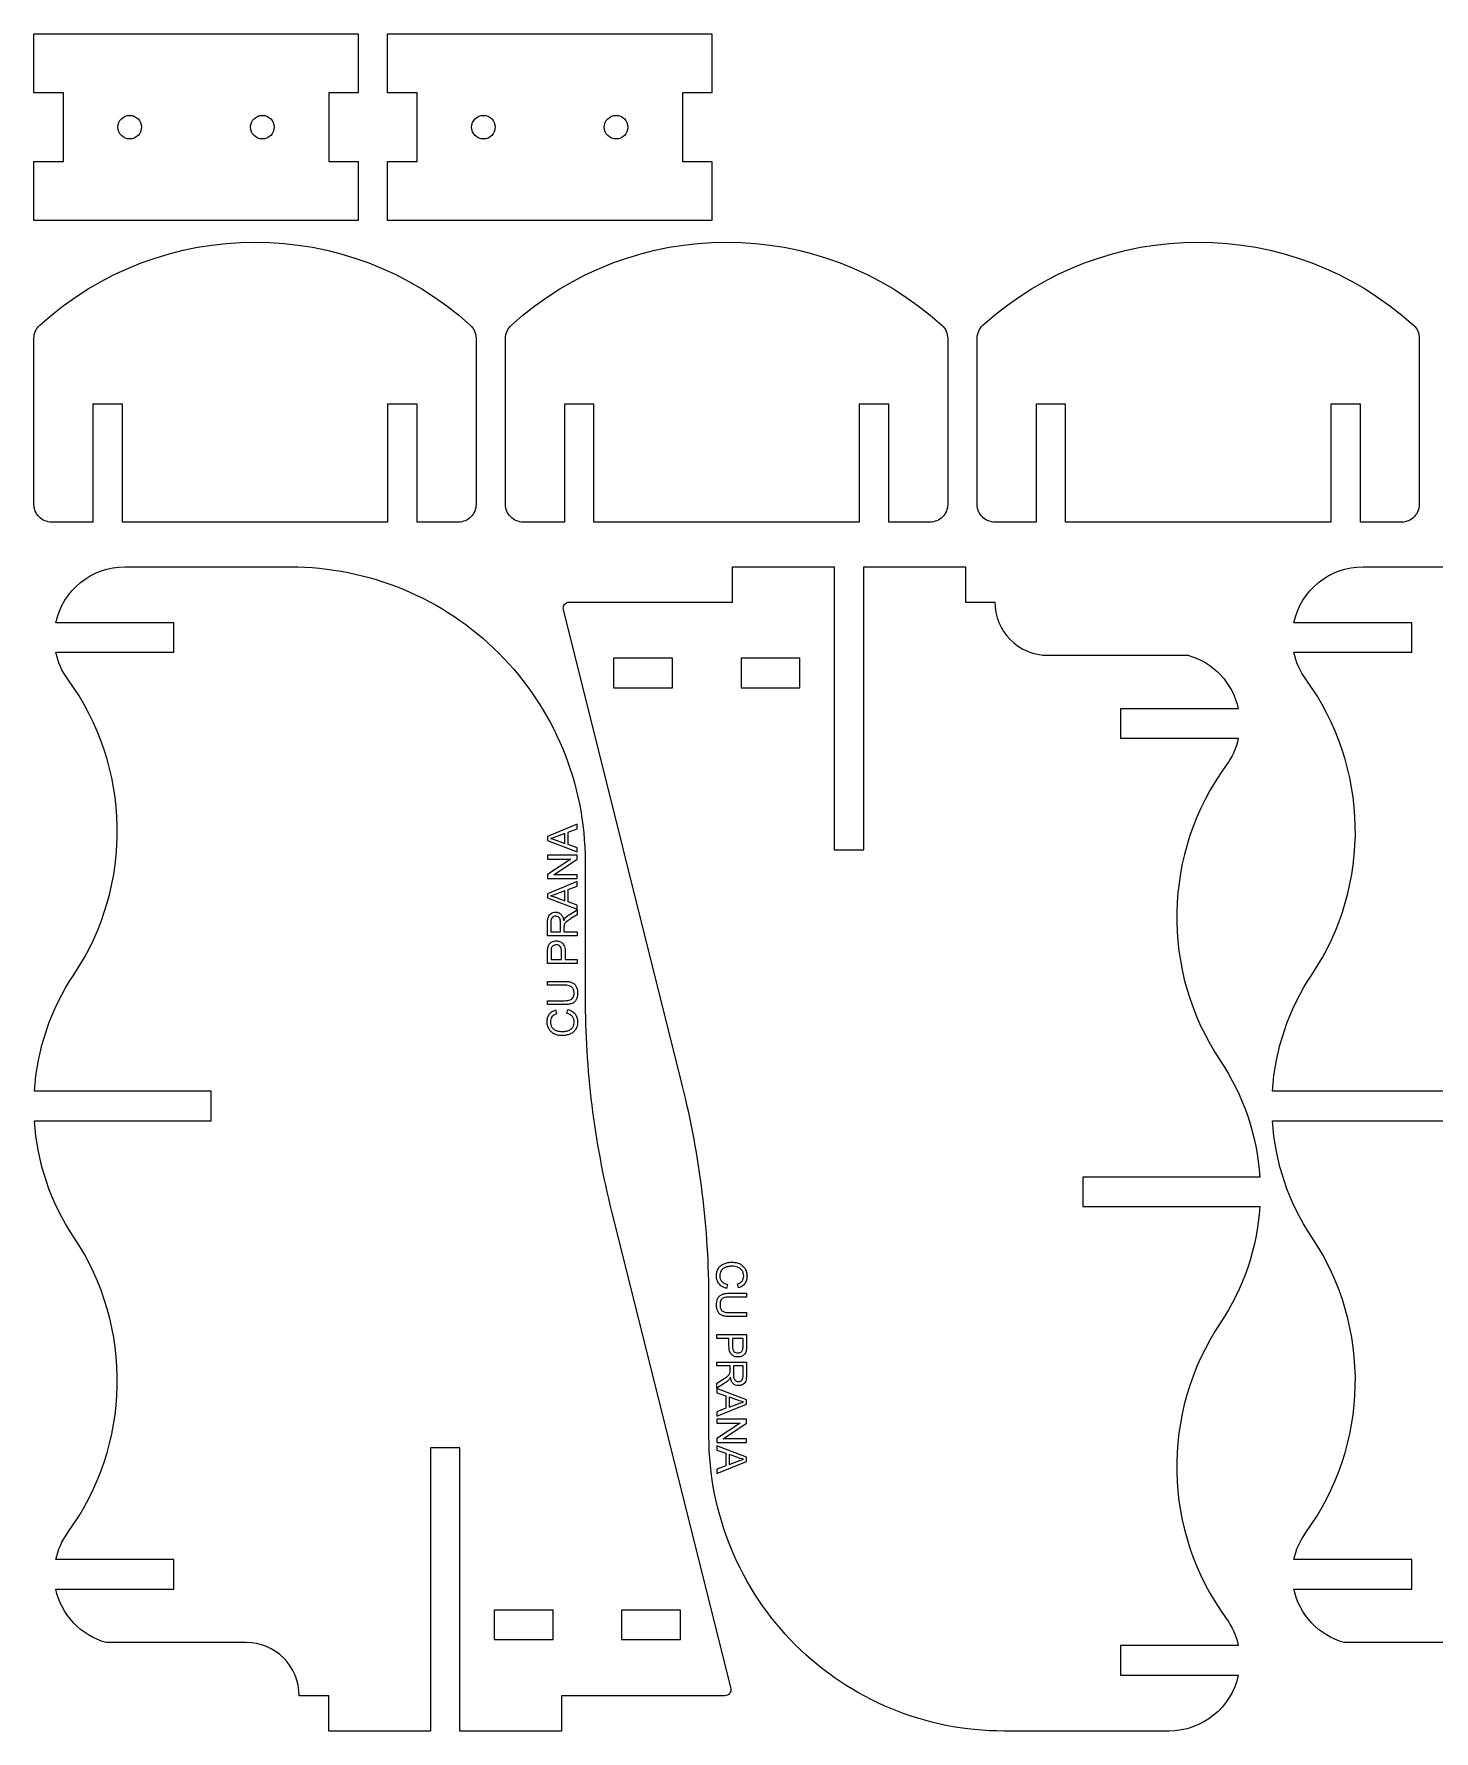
# Model space of a CAD drawing. Header units: millimetres. Extents: x 0 to 500, y 0 to 288.
# Drawn here: x 0 to 237.5, y 0 to 287.8 of the extents above; entities that cross this region are included whole.
import ezdxf

# ---------------------------------------------------------------- set-up
doc = ezdxf.new("R2010")
doc.units = ezdxf.units.MM
doc.layers.get('0').update_dxf_attribs({"linetype": 'CONTINUOUS'})

msp = doc.modelspace()

# ---------------------------------------------------------------- linework, layer by layer
for p, q in [((88.61, 151.07), (90.08, 150.52)), ((90.08, 152.21), (88.69, 151.69)), ((90.08, 150.52), (90.08, 152.21)), ((88.61, 141.34), (90.08, 140.79)), ((90.08, 142.49), (88.69, 141.97)), ((90.08, 140.79), (90.08, 142.49)), ((90.77, 138.4), (92.14, 139.27)), ((92.14, 138.43), (91.09, 137.77)), ((92.14, 139.27), (92.14, 138.43)), ((87.13, 134.85), (87.13, 137.07)), ((87.68, 137.1), (87.68, 135.51)), ((87.68, 135.51), (89.34, 135.51)), ((89.34, 135.51), (89.34, 136.94)), ((89.91, 136.28), (89.91, 135.51)), ((89.91, 135.51), (92.14, 135.51)), ((92.14, 135.51), (92.14, 134.85)), ((92.14, 134.85), (87.13, 134.85)), ((87.13, 130.17), (87.13, 132.06)), ((92.14, 130.17), (87.13, 130.17)), ((87.72, 132.12), (87.72, 130.83)), ((87.72, 130.83), (89.51, 130.83)), ((89.51, 130.83), (89.51, 132.13)), ((90.1, 132.12), (90.1, 130.83)), ((90.1, 130.83), (92.14, 130.83)), ((92.14, 130.83), (92.14, 130.17)), ((87.13, 126.46), (87.13, 127.12)), ((87.13, 127.12), (90.02, 127.12)), ((90.02, 126.46), (87.13, 126.46)), ((87.13, 123.84), (90.02, 123.84)), ((87.13, 123.18), (87.13, 123.84)), ((90.02, 123.18), (87.13, 123.18)), ((88.5, 122.27), (88.65, 121.62)), ((90.38, 121.69), (90.55, 122.35)), ((117.62, 75.73), (117.45, 75.07)), ((119.5, 75.15), (119.35, 75.81)), ((117.98, 74.24), (120.87, 74.24)), ((120.87, 73.58), (117.98, 73.58)), ((120.87, 74.24), (120.87, 73.58)), ((117.98, 70.96), (120.87, 70.96)), ((120.87, 70.3), (117.98, 70.3)), ((120.87, 70.96), (120.87, 70.3)), ((115.86, 66.59), (115.86, 67.25)), ((115.86, 67.25), (120.87, 67.25)), ((117.9, 66.59), (115.86, 66.59)), ((117.9, 65.3), (117.9, 66.59)), ((118.49, 66.59), (118.49, 65.29)), ((120.28, 66.59), (118.49, 66.59)), ((120.28, 65.31), (120.28, 66.59)), ((120.87, 67.25), (120.87, 65.36)), ((115.86, 61.91), (115.86, 62.57)), ((115.86, 62.57), (120.87, 62.57)), ((118.09, 61.91), (115.86, 61.91)), ((118.09, 61.14), (118.09, 61.91)), ((120.32, 61.91), (118.66, 61.91)), ((118.66, 61.91), (118.66, 60.48)), ((120.32, 60.32), (120.32, 61.91)), ((120.87, 62.57), (120.87, 60.35)), ((115.86, 58.99), (116.91, 59.65)), ((117.23, 59.03), (115.86, 58.16)), ((115.86, 58.16), (115.86, 58.99)), ((119.39, 56.08), (117.92, 56.63)), ((117.92, 56.63), (117.92, 54.93)), ((117.92, 54.93), (119.31, 55.45)), ((117.92, 46.91), (117.92, 45.21)), ((119.39, 46.36), (117.92, 46.91)), ((117.92, 45.21), (119.31, 45.73))]:
    msp.add_line(p, q)
for points in [[(0, 266.15), (5, 266.15), (5, 277.77), (0, 277.77), (0, 287.77), (55, 287.77), (55, 277.77), (50, 277.77), (50, 266.15), (55, 266.15), (55, 256.15), (0, 256.15)], [(60, 256.15), (60, 266.15), (65, 266.15), (65, 277.77), (60, 277.77), (60, 287.77), (115, 287.77), (115, 277.77), (110, 277.77), (110, 266.15), (115, 266.15), (115, 256.15)], [(98.31, 176.92), (108.31, 176.92), (108.31, 181.92), (98.31, 181.92)], [(129.94, 176.92), (129.94, 181.92), (119.94, 181.92), (119.94, 176.92)], [(92.14, 149.07), (92.14, 149.77), (90.62, 150.32), (90.62, 152.42), (92.14, 153), (92.14, 153.76), (87.13, 151.71), (87.13, 150.99)], [(91.06, 147.87), (87.13, 145.24), (87.13, 144.56), (92.14, 144.56), (92.14, 145.19), (88.2, 145.19), (92.14, 147.83), (92.14, 148.51), (87.13, 148.51), (87.13, 147.87)], [(87.13, 141.98), (87.13, 141.27), (92.14, 139.35), (92.14, 140.05), (90.62, 140.6), (90.62, 142.7), (92.14, 143.28), (92.14, 144.03)], [(120.87, 55.44), (120.87, 56.15), (115.86, 58.08), (115.86, 57.37), (117.38, 56.82), (117.38, 54.73), (115.86, 54.14), (115.86, 53.39)], [(116.94, 49.55), (120.87, 52.18), (120.87, 52.86), (115.86, 52.86), (115.86, 52.23), (119.8, 52.23), (115.86, 49.6), (115.86, 48.92), (120.87, 48.92), (120.87, 49.55)], [(115.86, 48.35), (115.86, 47.65), (117.38, 47.1), (117.38, 45), (115.86, 44.42), (115.86, 43.66), (120.87, 45.71), (120.87, 46.43)], [(78.06, 20.5), (78.06, 15.5), (88.06, 15.5), (88.06, 20.5)], [(109.69, 20.5), (99.69, 20.5), (99.69, 15.5), (109.69, 15.5)]]:
    msp.add_lwpolyline(points, close=True)
for points in [[(75, 236.15), (75, 208, -0.414214), (72, 205), (65, 205), (65, 225), (60, 225), (60, 205), (15, 205), (15, 225), (10, 225), (10, 205), (3, 205, -0.414214), (0, 208), (0, 236.15, -0.211429), (0.98, 238.37, -0.386342), (74.02, 238.37, -0.211429)], [(155, 236.15), (155, 208, -0.414214), (152, 205), (145, 205), (145, 225), (140, 225), (140, 205), (95, 205), (95, 225), (90, 225), (90, 205), (83, 205, -0.414214), (80, 208), (80, 236.15, -0.211429), (80.98, 238.37, -0.386342), (154.02, 238.37, -0.211429)], [(170, 205), (163, 205, -0.414214), (160, 208), (160, 236.15, -0.211429), (160.98, 238.37, -0.386342), (234.02, 238.37, -0.211429), (235, 236.15), (235, 208, -0.414214), (232, 205), (225, 205), (225, 225), (220, 225), (220, 205), (175, 205), (175, 225), (170, 225)], [(23.71, 29.08), (3.71, 29.08, -0.105509), (5.75, 33.65, 0.314924), (6.76, 83.75, -0.132637), (0.08, 103.5), (30.08, 103.5), (30.08, 108.5), (0.08, 108.5, -0.132637), (6.76, 128.25, 0.314923), (5.75, 178.35, -0.10551), (3.71, 182.92), (23.71, 182.92), (23.71, 187.92), (3.71, 187.92, -0.353997), (15.45, 197.42), (43.5, 197.42, -0.414214), (93.5, 147.42), (93.5, 124.47, 0.061321), (97.98, 88.09), (118.19, 7.24, -0.487928), (117.22, 6), (89.5, 6), (89.5, 0), (72.25, 0), (72.25, 48), (67.25, 48), (67.25, 0), (50, 0), (50, 6), (45, 6), (45, 6.01, 0.414214), (36, 15.01), (12.26, 15.01, -0.280102), (3.71, 24.08), (23.71, 24.08)], [(184.29, 168.34), (204.29, 168.34, -0.105509), (202.25, 163.77, 0.314924), (201.24, 113.68, -0.132637), (207.92, 93.92), (177.92, 93.92), (177.92, 88.92), (207.92, 88.92, -0.132637), (201.24, 69.17, 0.314923), (202.25, 19.07, -0.10551), (204.29, 14.5), (184.29, 14.5), (184.29, 9.5), (204.29, 9.5, -0.353997), (192.55, 0), (164.5, 0, -0.414214), (114.5, 50), (114.5, 72.96, 0.061321), (110.02, 109.34), (89.81, 190.18, -0.487928), (90.78, 191.42), (118.5, 191.42), (118.5, 197.42), (135.75, 197.42), (135.75, 149.42), (140.75, 149.42), (140.75, 197.42), (158, 197.42), (158, 191.42), (163, 191.42), (163, 191.41, 0.414214), (172, 182.41), (195.74, 182.41, -0.280102), (204.29, 173.34), (184.29, 173.34)]]:
    msp.add_lwpolyline(points, format="xyb", close=True)
for points in [[(240.08, 108.5), (210.08, 108.5, -0.132637), (216.76, 128.25, 0.314923), (215.75, 178.35, -0.10551), (213.71, 182.92), (233.71, 182.92), (233.71, 187.92), (213.71, 187.92, -0.353997), (225.45, 197.42), (253.5, 197.42, -0.414214)], [(246, 15.01), (222.26, 15.01, -0.280102), (213.71, 24.08), (233.71, 24.08), (233.71, 29.08), (213.71, 29.08, -0.105509), (215.75, 33.65, 0.314924), (216.76, 83.75, -0.132637), (210.08, 103.5), (240.08, 103.5)]]:
    msp.add_lwpolyline(points, format="xyb")
for centre in [(16.25, 271.96), (38.75, 271.96), (76.25, 271.96), (98.75, 271.96)]:
    msp.add_circle(centre, 2)
for points, knots in [([(88.69, 151.69), (88.5, 151.62), (88.16, 151.49), (87.81, 151.38), (87.65, 151.34)], [0, 0, 0, 0, 0.0612505, 0.1098401, 0.1098401, 0.1098401, 0.1098401]), ([(87.65, 151.34), (87.81, 151.3), (88.14, 151.23), (88.45, 151.12), (88.61, 151.07)], [0, 0, 0, 0, 0.04938853, 0.09951495, 0.09951495, 0.09951495, 0.09951495]), ([(88.69, 141.97), (88.5, 141.9), (88.16, 141.77), (87.81, 141.66), (87.65, 141.61)], [0, 0, 0, 0, 0.0612505, 0.1098401, 0.1098401, 0.1098401, 0.1098401]), ([(87.65, 141.61), (87.81, 141.58), (88.14, 141.5), (88.45, 141.4), (88.61, 141.34)], [0, 0, 0, 0, 0.04938853, 0.09951495, 0.09951495, 0.09951495, 0.09951495]), ([(87.26, 138.09), (87.32, 138.2), (87.43, 138.43), (87.63, 138.57), (87.74, 138.65)], [0, 0, 0, 0, 0.03649709, 0.07437388, 0.07437388, 0.07437388, 0.07437388]), ([(87.74, 138.65), (87.86, 138.71), (88.09, 138.83), (88.36, 138.85), (88.49, 138.86)], [0, 0, 0, 0, 0.03922573, 0.07913057, 0.07913057, 0.07913057, 0.07913057]), ([(88.49, 138.17), (88.38, 138.16), (88.16, 138.14), (87.99, 137.99), (87.91, 137.92)], [0, 0, 0, 0, 0.03302159, 0.06548414, 0.06548414, 0.06548414, 0.06548414]), ([(88.49, 138.86), (88.66, 138.84), (89, 138.82), (89.26, 138.61), (89.39, 138.51)], [0, 0, 0, 0, 0.0498855, 0.09817284, 0.09817284, 0.09817284, 0.09817284]), ([(88.94, 138.04), (88.87, 138.08), (88.73, 138.16), (88.57, 138.17), (88.49, 138.17)], [0, 0, 0, 0, 0.0237796, 0.04738637, 0.04738637, 0.04738637, 0.04738637]), ([(89.39, 138.51), (89.5, 138.37), (89.75, 138.06), (89.82, 137.66), (89.86, 137.45)], [0, 0, 0, 0, 0.0531366, 0.11801, 0.11801, 0.11801, 0.11801]), ([(90.11, 137.84), (90.2, 137.94), (90.41, 138.15), (90.65, 138.31), (90.77, 138.4)], [0, 0, 0, 0, 0.04122528, 0.08660271, 0.08660271, 0.08660271, 0.08660271]), ([(87.13, 137.07), (87.13, 137.27), (87.13, 137.62), (87.22, 137.95), (87.26, 138.09)], [0, 0, 0, 0, 0.0590565, 0.103131, 0.103131, 0.103131, 0.103131]), ([(87.91, 137.92), (87.84, 137.81), (87.69, 137.56), (87.68, 137.27), (87.68, 137.1)], [0, 0, 0, 0, 0.03745265, 0.08602734, 0.08602734, 0.08602734, 0.08602734]), ([(89.24, 137.65), (89.21, 137.73), (89.14, 137.88), (89.01, 137.99), (88.94, 138.04)], [0, 0, 0, 0, 0.0256555, 0.04990639, 0.04990639, 0.04990639, 0.04990639]), ([(89.34, 136.94), (89.34, 137.08), (89.33, 137.32), (89.27, 137.55), (89.24, 137.65)], [0, 0, 0, 0, 0.04057101, 0.07196356, 0.07196356, 0.07196356, 0.07196356]), ([(89.86, 137.45), (89.9, 137.52), (89.97, 137.67), (90.06, 137.79), (90.11, 137.84)], [0, 0, 0, 0, 0.02634418, 0.04724594, 0.04724594, 0.04724594, 0.04724594]), ([(89.94, 136.65), (89.93, 136.6), (89.91, 136.48), (89.91, 136.36), (89.91, 136.28)], [0, 0, 0, 0, 0.01497603, 0.03703, 0.03703, 0.03703, 0.03703]), ([(90.07, 136.95), (90.04, 136.91), (89.98, 136.81), (89.95, 136.7), (89.94, 136.65)], [0, 0, 0, 0, 0.01705264, 0.03317128, 0.03317128, 0.03317128, 0.03317128]), ([(90.4, 137.29), (90.33, 137.23), (90.21, 137.14), (90.11, 137.01), (90.07, 136.95)], [0, 0, 0, 0, 0.02703714, 0.04763837, 0.04763837, 0.04763837, 0.04763837]), ([(91.09, 137.77), (90.96, 137.68), (90.73, 137.53), (90.5, 137.36), (90.4, 137.29)], [0, 0, 0, 0, 0.04782533, 0.08402427, 0.08402427, 0.08402427, 0.08402427]), ([(87.13, 132.06), (87.13, 132.21), (87.13, 132.46), (87.16, 132.72), (87.17, 132.82)], [0, 0, 0, 0, 0.04402261, 0.07643618, 0.07643618, 0.07643618, 0.07643618]), ([(87.17, 132.82), (87.2, 132.94), (87.24, 133.16), (87.35, 133.35), (87.41, 133.44)], [0, 0, 0, 0, 0.03507881, 0.06655146, 0.06655146, 0.06655146, 0.06655146]), ([(87.41, 133.44), (87.47, 133.52), (87.61, 133.69), (87.79, 133.79), (87.89, 133.84)], [0, 0, 0, 0, 0.03059982, 0.06339428, 0.06339428, 0.06339428, 0.06339428]), ([(87.76, 132.74), (87.75, 132.66), (87.72, 132.45), (87.72, 132.24), (87.72, 132.12)], [0, 0, 0, 0, 0.0240721, 0.06211322, 0.06211322, 0.06211322, 0.06211322]), ([(88.06, 133.15), (87.99, 133.1), (87.85, 132.98), (87.79, 132.82), (87.76, 132.74)], [0, 0, 0, 0, 0.02616284, 0.05206154, 0.05206154, 0.05206154, 0.05206154]), ([(87.89, 133.84), (88, 133.89), (88.22, 133.98), (88.45, 133.99), (88.58, 134)], [0, 0, 0, 0, 0.03457751, 0.07049714, 0.07049714, 0.07049714, 0.07049714]), ([(88.6, 133.31), (88.5, 133.31), (88.3, 133.3), (88.14, 133.2), (88.06, 133.15)], [0, 0, 0, 0, 0.02945018, 0.05683298, 0.05683298, 0.05683298, 0.05683298]), ([(88.58, 134), (88.78, 133.98), (89.18, 133.95), (89.5, 133.71), (89.66, 133.59)], [0, 0, 0, 0, 0.0598725, 0.1177418, 0.1177418, 0.1177418, 0.1177418]), ([(89.27, 133.04), (89.18, 133.12), (88.99, 133.29), (88.73, 133.3), (88.6, 133.31)], [0, 0, 0, 0, 0.03520443, 0.0743288, 0.0743288, 0.0743288, 0.0743288]), ([(89.51, 132.13), (89.51, 132.32), (89.5, 132.64), (89.34, 132.92), (89.27, 133.04)], [0, 0, 0, 0, 0.05526843, 0.09577577, 0.09577577, 0.09577577, 0.09577577]), ([(89.66, 133.59), (89.79, 133.41), (90.09, 132.97), (90.1, 132.43), (90.1, 132.12)], [0, 0, 0, 0, 0.0660316, 0.1566028, 0.1566028, 0.1566028, 0.1566028]), ([(90.02, 127.12), (90.25, 127.12), (90.66, 127.11), (91.05, 127), (91.22, 126.95)], [0, 0, 0, 0, 0.0678958, 0.1216556, 0.1216556, 0.1216556, 0.1216556]), ([(91.22, 126.95), (91.36, 126.88), (91.66, 126.74), (91.85, 126.47), (91.94, 126.33)], [0, 0, 0, 0, 0.04687977, 0.09634984, 0.09634984, 0.09634984, 0.09634984]), ([(91.29, 126.15), (91.13, 126.24), (90.74, 126.46), (90.29, 126.46), (90.02, 126.46)], [0, 0, 0, 0, 0.0537731, 0.1331952, 0.1331952, 0.1331952, 0.1331952]), ([(90.02, 123.84), (90.21, 123.85), (90.53, 123.85), (90.85, 123.93), (90.98, 123.97)], [0, 0, 0, 0, 0.05677667, 0.09733117, 0.09733117, 0.09733117, 0.09733117]), ([(90.98, 123.97), (91.08, 124.01), (91.27, 124.11), (91.4, 124.29), (91.46, 124.38)], [0, 0, 0, 0, 0.03196867, 0.06433024, 0.06433024, 0.06433024, 0.06433024]), ([(91.98, 124.01), (91.89, 123.87), (91.71, 123.6), (91.42, 123.45), (91.28, 123.37)], [0, 0, 0, 0, 0.04851507, 0.09643921, 0.09643921, 0.09643921, 0.09643921]), ([(91.62, 125.11), (91.62, 125.32), (91.61, 125.71), (91.39, 126.01), (91.29, 126.15)], [0, 0, 0, 0, 0.0631803, 0.1116572, 0.1116572, 0.1116572, 0.1116572]), ([(91.46, 124.38), (91.51, 124.49), (91.61, 124.72), (91.62, 124.97), (91.62, 125.11)], [0, 0, 0, 0, 0.03517448, 0.07483093, 0.07483093, 0.07483093, 0.07483093]), ([(91.94, 126.33), (92.02, 126.17), (92.2, 125.8), (92.22, 125.39), (92.22, 125.16)], [0, 0, 0, 0, 0.05564, 0.121506, 0.121506, 0.121506, 0.121506]), ([(92.22, 125.16), (92.22, 124.95), (92.2, 124.55), (92.05, 124.18), (91.98, 124.01)], [0, 0, 0, 0, 0.0642884, 0.1186122, 0.1186122, 0.1186122, 0.1186122]), ([(87.04, 120.29), (87.05, 120.53), (87.08, 120.98), (87.31, 121.37), (87.42, 121.55)], [0, 0, 0, 0, 0.0698724, 0.1339192, 0.1339192, 0.1339192, 0.1339192]), ([(87.42, 121.55), (87.57, 121.71), (87.87, 122.04), (88.28, 122.19), (88.5, 122.27)], [0, 0, 0, 0, 0.0633479, 0.130997, 0.130997, 0.130997, 0.130997]), ([(87.86, 121.11), (87.78, 120.99), (87.63, 120.73), (87.62, 120.43), (87.61, 120.28)], [0, 0, 0, 0, 0.04184438, 0.08823734, 0.08823734, 0.08823734, 0.08823734]), ([(88.65, 121.62), (88.49, 121.56), (88.18, 121.45), (87.96, 121.22), (87.86, 121.11)], [0, 0, 0, 0, 0.05185783, 0.09547921, 0.09547921, 0.09547921, 0.09547921]), ([(91.28, 123.37), (91.1, 123.32), (90.69, 123.19), (90.26, 123.19), (90.02, 123.18)], [0, 0, 0, 0, 0.056251, 0.1276335, 0.1276335, 0.1276335, 0.1276335]), ([(91.33, 121.17), (91.21, 121.29), (90.94, 121.55), (90.57, 121.64), (90.38, 121.69)], [0, 0, 0, 0, 0.0513926, 0.1103147, 0.1103147, 0.1103147, 0.1103147]), ([(90.55, 122.35), (90.8, 122.28), (91.28, 122.13), (91.63, 121.77), (91.79, 121.6)], [0, 0, 0, 0, 0.0776803, 0.1474496, 0.1474496, 0.1474496, 0.1474496]), ([(91.65, 120.23), (91.64, 120.4), (91.62, 120.75), (91.43, 121.03), (91.33, 121.17)], [0, 0, 0, 0, 0.0520638, 0.1012641, 0.1012641, 0.1012641, 0.1012641]), ([(91.79, 121.6), (91.92, 121.41), (92.18, 121.01), (92.21, 120.53), (92.22, 120.28)], [0, 0, 0, 0, 0.0682564, 0.1412952, 0.1412952, 0.1412952, 0.1412952]), ([(87.34, 119.08), (87.25, 119.27), (87.08, 119.65), (87.05, 120.08), (87.04, 120.29)], [0, 0, 0, 0, 0.062258, 0.1262379, 0.1262379, 0.1262379, 0.1262379]), ([(88.23, 118.22), (88.05, 118.33), (87.69, 118.55), (87.46, 118.9), (87.34, 119.08)], [0, 0, 0, 0, 0.0627791, 0.124236, 0.124236, 0.124236, 0.124236]), ([(87.61, 120.28), (87.62, 120.1), (87.63, 119.75), (87.8, 119.45), (87.88, 119.31)], [0, 0, 0, 0, 0.0534711, 0.1017056, 0.1017056, 0.1017056, 0.1017056]), ([(87.88, 119.31), (87.99, 119.19), (88.19, 118.95), (88.48, 118.83), (88.63, 118.77)], [0, 0, 0, 0, 0.04628499, 0.09338621, 0.09338621, 0.09338621, 0.09338621]), ([(89.59, 117.93), (89.35, 117.94), (88.87, 117.95), (88.44, 118.14), (88.23, 118.22)], [0, 0, 0, 0, 0.0736532, 0.1407864, 0.1407864, 0.1407864, 0.1407864]), ([(88.63, 118.77), (88.79, 118.72), (89.1, 118.63), (89.43, 118.62), (89.59, 118.61)], [0, 0, 0, 0, 0.04882692, 0.09781906, 0.09781906, 0.09781906, 0.09781906]), ([(89.59, 118.61), (89.79, 118.61), (90.17, 118.63), (90.54, 118.74), (90.71, 118.79)], [0, 0, 0, 0, 0.0600381, 0.1136307, 0.1136307, 0.1136307, 0.1136307]), ([(90.94, 118.19), (90.72, 118.11), (90.29, 117.96), (89.83, 117.94), (89.59, 117.93)], [0, 0, 0, 0, 0.0678306, 0.1376158, 0.1376158, 0.1376158, 0.1376158]), ([(90.71, 118.79), (90.85, 118.86), (91.14, 119), (91.33, 119.25), (91.42, 119.37)], [0, 0, 0, 0, 0.04797484, 0.09316307, 0.09316307, 0.09316307, 0.09316307]), ([(91.89, 118.96), (91.77, 118.8), (91.51, 118.47), (91.13, 118.29), (90.94, 118.19)], [0, 0, 0, 0, 0.0602271, 0.1242759, 0.1242759, 0.1242759, 0.1242759]), ([(91.42, 119.37), (91.49, 119.51), (91.63, 119.78), (91.65, 120.08), (91.65, 120.23)], [0, 0, 0, 0, 0.04458864, 0.08915759, 0.08915759, 0.08915759, 0.08915759]), ([(92.22, 120.28), (92.21, 120.03), (92.2, 119.57), (91.99, 119.15), (91.89, 118.96)], [0, 0, 0, 0, 0.0739051, 0.1372538, 0.1372538, 0.1372538, 0.1372538]), ([(115.78, 77.14), (115.79, 77.39), (115.8, 77.86), (116.01, 78.27), (116.11, 78.46)], [0, 0, 0, 0, 0.0739051, 0.1372538, 0.1372538, 0.1372538, 0.1372538]), ([(116.11, 78.46), (116.23, 78.62), (116.49, 78.95), (116.87, 79.14), (117.06, 79.23)], [0, 0, 0, 0, 0.0602271, 0.1242759, 0.1242759, 0.1242759, 0.1242759]), ([(116.58, 78.05), (116.51, 77.91), (116.37, 77.65), (116.35, 77.35), (116.35, 77.2)], [0, 0, 0, 0, 0.04458864, 0.08915759, 0.08915759, 0.08915759, 0.08915759]), ([(117.29, 78.63), (117.15, 78.56), (116.86, 78.43), (116.67, 78.17), (116.58, 78.05)], [0, 0, 0, 0, 0.04797484, 0.09316307, 0.09316307, 0.09316307, 0.09316307]), ([(117.06, 79.23), (117.28, 79.31), (117.71, 79.47), (118.17, 79.49), (118.41, 79.5)], [0, 0, 0, 0, 0.0678306, 0.1376158, 0.1376158, 0.1376158, 0.1376158]), ([(118.41, 78.81), (118.21, 78.81), (117.83, 78.8), (117.46, 78.68), (117.29, 78.63)], [0, 0, 0, 0, 0.0600381, 0.1136307, 0.1136307, 0.1136307, 0.1136307]), ([(118.41, 79.5), (118.65, 79.49), (119.13, 79.47), (119.56, 79.29), (119.77, 79.2)], [0, 0, 0, 0, 0.0736532, 0.1407864, 0.1407864, 0.1407864, 0.1407864]), ([(119.37, 78.66), (119.21, 78.7), (118.9, 78.79), (118.57, 78.81), (118.41, 78.81)], [0, 0, 0, 0, 0.04882692, 0.09781906, 0.09781906, 0.09781906, 0.09781906]), ([(120.12, 78.11), (120.01, 78.23), (119.81, 78.47), (119.52, 78.59), (119.37, 78.66)], [0, 0, 0, 0, 0.04628499, 0.09338621, 0.09338621, 0.09338621, 0.09338621]), ([(119.77, 79.2), (119.95, 79.09), (120.31, 78.87), (120.54, 78.52), (120.66, 78.35)], [0, 0, 0, 0, 0.0627791, 0.124236, 0.124236, 0.124236, 0.124236]), ([(120.39, 77.15), (120.38, 77.33), (120.37, 77.67), (120.2, 77.97), (120.12, 78.11)], [0, 0, 0, 0, 0.0534711, 0.1017056, 0.1017056, 0.1017056, 0.1017056]), ([(120.66, 78.35), (120.75, 78.16), (120.92, 77.77), (120.95, 77.35), (120.96, 77.13)], [0, 0, 0, 0, 0.062258, 0.1262379, 0.1262379, 0.1262379, 0.1262379]), ([(116.21, 75.82), (116.08, 76.01), (115.82, 76.42), (115.79, 76.89), (115.78, 77.14)], [0, 0, 0, 0, 0.0682564, 0.1412952, 0.1412952, 0.1412952, 0.1412952]), ([(117.45, 75.07), (117.2, 75.15), (116.72, 75.29), (116.37, 75.65), (116.21, 75.82)], [0, 0, 0, 0, 0.0776803, 0.1474496, 0.1474496, 0.1474496, 0.1474496]), ([(116.35, 77.2), (116.36, 77.02), (116.38, 76.68), (116.57, 76.39), (116.67, 76.25)], [0, 0, 0, 0, 0.0520638, 0.1012641, 0.1012641, 0.1012641, 0.1012641]), ([(116.67, 76.25), (116.79, 76.13), (117.06, 75.88), (117.43, 75.78), (117.62, 75.73)], [0, 0, 0, 0, 0.0513926, 0.1103147, 0.1103147, 0.1103147, 0.1103147]), ([(119.35, 75.81), (119.51, 75.86), (119.82, 75.97), (120.04, 76.21), (120.14, 76.31)], [0, 0, 0, 0, 0.05185783, 0.09547921, 0.09547921, 0.09547921, 0.09547921]), ([(120.58, 75.87), (120.43, 75.71), (120.13, 75.38), (119.72, 75.23), (119.5, 75.15)], [0, 0, 0, 0, 0.0633479, 0.130997, 0.130997, 0.130997, 0.130997]), ([(120.14, 76.31), (120.22, 76.43), (120.37, 76.69), (120.38, 76.99), (120.39, 77.15)], [0, 0, 0, 0, 0.04184438, 0.08823734, 0.08823734, 0.08823734, 0.08823734]), ([(120.96, 77.13), (120.95, 76.9), (120.92, 76.44), (120.69, 76.05), (120.58, 75.87)], [0, 0, 0, 0, 0.0698724, 0.1339192, 0.1339192, 0.1339192, 0.1339192]), ([(115.78, 72.26), (115.78, 72.47), (115.8, 72.87), (115.95, 73.24), (116.02, 73.41)], [0, 0, 0, 0, 0.0642884, 0.1186122, 0.1186122, 0.1186122, 0.1186122]), ([(116.06, 71.09), (115.98, 71.26), (115.8, 71.63), (115.78, 72.04), (115.78, 72.26)], [0, 0, 0, 0, 0.05564, 0.121506, 0.121506, 0.121506, 0.121506]), ([(116.02, 73.41), (116.11, 73.55), (116.29, 73.82), (116.58, 73.97), (116.72, 74.05)], [0, 0, 0, 0, 0.04851507, 0.09643921, 0.09643921, 0.09643921, 0.09643921]), ([(116.54, 73.04), (116.49, 72.93), (116.39, 72.7), (116.38, 72.45), (116.38, 72.32)], [0, 0, 0, 0, 0.03517448, 0.07483093, 0.07483093, 0.07483093, 0.07483093]), ([(116.38, 72.32), (116.38, 72.1), (116.39, 71.72), (116.61, 71.41), (116.71, 71.27)], [0, 0, 0, 0, 0.0631803, 0.1116572, 0.1116572, 0.1116572, 0.1116572]), ([(117.02, 73.46), (116.92, 73.41), (116.73, 73.31), (116.6, 73.13), (116.54, 73.04)], [0, 0, 0, 0, 0.03196867, 0.06433024, 0.06433024, 0.06433024, 0.06433024]), ([(116.72, 74.05), (116.9, 74.1), (117.31, 74.23), (117.74, 74.24), (117.98, 74.24)], [0, 0, 0, 0, 0.056251, 0.1276335, 0.1276335, 0.1276335, 0.1276335]), ([(117.98, 73.58), (117.79, 73.58), (117.47, 73.58), (117.15, 73.49), (117.02, 73.46)], [0, 0, 0, 0, 0.05677667, 0.09733117, 0.09733117, 0.09733117, 0.09733117]), ([(116.78, 70.47), (116.64, 70.54), (116.34, 70.68), (116.15, 70.95), (116.06, 71.09)], [0, 0, 0, 0, 0.04687977, 0.09634984, 0.09634984, 0.09634984, 0.09634984]), ([(116.71, 71.27), (116.87, 71.18), (117.26, 70.96), (117.71, 70.96), (117.98, 70.96)], [0, 0, 0, 0, 0.0537731, 0.1331952, 0.1331952, 0.1331952, 0.1331952]), ([(117.98, 70.3), (117.75, 70.3), (117.34, 70.31), (116.95, 70.42), (116.78, 70.47)], [0, 0, 0, 0, 0.0678958, 0.1216556, 0.1216556, 0.1216556, 0.1216556]), ([(118.34, 63.83), (118.21, 64.02), (117.91, 64.45), (117.9, 64.99), (117.9, 65.3)], [0, 0, 0, 0, 0.0660316, 0.1566028, 0.1566028, 0.1566028, 0.1566028]), ([(119.42, 63.43), (119.22, 63.44), (118.82, 63.47), (118.5, 63.71), (118.34, 63.83)], [0, 0, 0, 0, 0.0598725, 0.1177418, 0.1177418, 0.1177418, 0.1177418]), ([(118.49, 65.29), (118.49, 65.1), (118.5, 64.78), (118.66, 64.5), (118.73, 64.38)], [0, 0, 0, 0, 0.05526843, 0.09577577, 0.09577577, 0.09577577, 0.09577577]), ([(118.73, 64.38), (118.82, 64.3), (119.01, 64.13), (119.27, 64.12), (119.4, 64.11)], [0, 0, 0, 0, 0.03520443, 0.0743288, 0.0743288, 0.0743288, 0.0743288]), ([(119.4, 64.11), (119.5, 64.11), (119.7, 64.13), (119.86, 64.22), (119.94, 64.27)], [0, 0, 0, 0, 0.02945018, 0.05683298, 0.05683298, 0.05683298, 0.05683298]), ([(120.11, 63.58), (120, 63.53), (119.78, 63.44), (119.55, 63.43), (119.42, 63.43)], [0, 0, 0, 0, 0.03457751, 0.07049714, 0.07049714, 0.07049714, 0.07049714]), ([(119.94, 64.27), (120.01, 64.33), (120.15, 64.44), (120.21, 64.6), (120.24, 64.69)], [0, 0, 0, 0, 0.02616284, 0.05206154, 0.05206154, 0.05206154, 0.05206154]), ([(120.59, 63.98), (120.53, 63.9), (120.39, 63.73), (120.21, 63.63), (120.11, 63.58)], [0, 0, 0, 0, 0.03059982, 0.06339428, 0.06339428, 0.06339428, 0.06339428]), ([(120.24, 64.69), (120.25, 64.77), (120.28, 64.97), (120.28, 65.18), (120.28, 65.31)], [0, 0, 0, 0, 0.0240721, 0.06211322, 0.06211322, 0.06211322, 0.06211322]), ([(120.83, 64.6), (120.8, 64.48), (120.76, 64.26), (120.65, 64.07), (120.59, 63.98)], [0, 0, 0, 0, 0.03507881, 0.06655146, 0.06655146, 0.06655146, 0.06655146]), ([(120.87, 65.36), (120.87, 65.21), (120.87, 64.96), (120.84, 64.71), (120.83, 64.6)], [0, 0, 0, 0, 0.04402261, 0.07643618, 0.07643618, 0.07643618, 0.07643618]), ([(117.6, 60.13), (117.67, 60.19), (117.79, 60.29), (117.89, 60.41), (117.93, 60.47)], [0, 0, 0, 0, 0.02703714, 0.04763837, 0.04763837, 0.04763837, 0.04763837]), ([(117.93, 60.47), (117.96, 60.52), (118.02, 60.61), (118.05, 60.72), (118.06, 60.77)], [0, 0, 0, 0, 0.01705264, 0.03317128, 0.03317128, 0.03317128, 0.03317128]), ([(118.06, 60.77), (118.07, 60.82), (118.09, 60.94), (118.09, 61.07), (118.09, 61.14)], [0, 0, 0, 0, 0.01497603, 0.03703, 0.03703, 0.03703, 0.03703]), ([(118.66, 60.48), (118.66, 60.35), (118.67, 60.11), (118.73, 59.87), (118.76, 59.77)], [0, 0, 0, 0, 0.04057101, 0.07196356, 0.07196356, 0.07196356, 0.07196356]), ([(116.91, 59.65), (117.04, 59.74), (117.27, 59.89), (117.5, 60.06), (117.6, 60.13)], [0, 0, 0, 0, 0.04782533, 0.08402427, 0.08402427, 0.08402427, 0.08402427]), ([(117.89, 59.58), (117.8, 59.48), (117.59, 59.27), (117.35, 59.11), (117.23, 59.03)], [0, 0, 0, 0, 0.04122528, 0.08660271, 0.08660271, 0.08660271, 0.08660271]), ([(118.14, 59.98), (118.1, 59.9), (118.03, 59.76), (117.94, 59.63), (117.89, 59.58)], [0, 0, 0, 0, 0.02634418, 0.04724594, 0.04724594, 0.04724594, 0.04724594]), ([(118.61, 58.91), (118.5, 59.05), (118.25, 59.36), (118.18, 59.76), (118.14, 59.98)], [0, 0, 0, 0, 0.0531366, 0.11801, 0.11801, 0.11801, 0.11801]), ([(119.51, 58.57), (119.34, 58.58), (119, 58.61), (118.74, 58.81), (118.61, 58.91)], [0, 0, 0, 0, 0.0498855, 0.09817284, 0.09817284, 0.09817284, 0.09817284]), ([(118.76, 59.77), (118.79, 59.69), (118.86, 59.54), (118.99, 59.43), (119.06, 59.38)], [0, 0, 0, 0, 0.0256555, 0.04990639, 0.04990639, 0.04990639, 0.04990639]), ([(119.06, 59.38), (119.13, 59.34), (119.27, 59.27), (119.43, 59.25), (119.51, 59.25)], [0, 0, 0, 0, 0.0237796, 0.04738637, 0.04738637, 0.04738637, 0.04738637]), ([(119.51, 59.25), (119.62, 59.26), (119.84, 59.28), (120.01, 59.43), (120.09, 59.51)], [0, 0, 0, 0, 0.03302159, 0.06548414, 0.06548414, 0.06548414, 0.06548414]), ([(120.26, 58.77), (120.14, 58.71), (119.91, 58.59), (119.64, 58.57), (119.51, 58.57)], [0, 0, 0, 0, 0.03922573, 0.07913057, 0.07913057, 0.07913057, 0.07913057]), ([(120.09, 59.51), (120.16, 59.62), (120.31, 59.86), (120.32, 60.16), (120.32, 60.32)], [0, 0, 0, 0, 0.03745265, 0.08602734, 0.08602734, 0.08602734, 0.08602734]), ([(120.74, 59.33), (120.68, 59.22), (120.57, 58.99), (120.37, 58.85), (120.26, 58.77)], [0, 0, 0, 0, 0.03649709, 0.07437388, 0.07437388, 0.07437388, 0.07437388]), ([(120.87, 60.35), (120.87, 60.15), (120.87, 59.81), (120.78, 59.47), (120.74, 59.33)], [0, 0, 0, 0, 0.0590565, 0.103131, 0.103131, 0.103131, 0.103131]), ([(119.31, 55.45), (119.5, 55.53), (119.84, 55.66), (120.19, 55.76), (120.35, 55.81)], [0, 0, 0, 0, 0.0612505, 0.1098401, 0.1098401, 0.1098401, 0.1098401]), ([(120.35, 55.81), (120.19, 55.85), (119.86, 55.92), (119.55, 56.03), (119.39, 56.08)], [0, 0, 0, 0, 0.04938853, 0.09951495, 0.09951495, 0.09951495, 0.09951495]), ([(119.31, 45.73), (119.5, 45.8), (119.84, 45.93), (120.19, 46.04), (120.35, 46.09)], [0, 0, 0, 0, 0.0612505, 0.1098401, 0.1098401, 0.1098401, 0.1098401]), ([(120.35, 46.09), (120.19, 46.12), (119.86, 46.19), (119.55, 46.3), (119.39, 46.36)], [0, 0, 0, 0, 0.04938853, 0.09951495, 0.09951495, 0.09951495, 0.09951495])]:
    msp.add_open_spline(points, degree=3, knots=knots)

doc.saveas('drawing.dxf')
